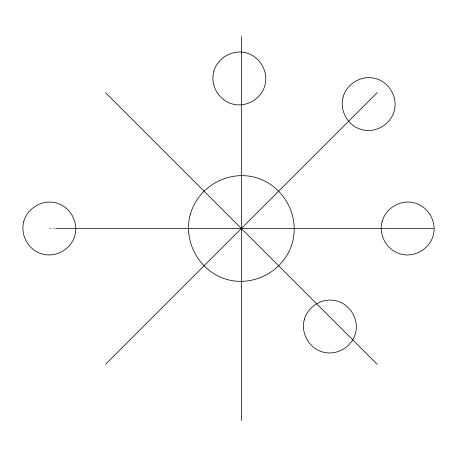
<?xml version="1.0" encoding="UTF-8"?>
<svg xmlns="http://www.w3.org/2000/svg" width="457" height="457" viewBox="0 0 457 457"><rect width="100%" height="100%" fill="white"/><g stroke="black" fill="none" stroke-linecap="round" stroke-linejoin="round"><path stroke-width="0.34" stroke-dasharray="2.29 1.71" d="M49.333 228.5L55.223 228.5"/><path stroke-width="0.69" d="M105.578 364.286L377.151 92.714M55.874 228.5L433.396 228.5M105.578 92.714L377.151 364.286M241.365 36.469L241.365 420.531M23.753 221.645C19.999 235.315 28.762 250.499 42.478 254.081C56.142 257.834 71.326 249.065 74.908 235.355C78.667 221.685 69.898 206.501 56.182 202.919C42.518 199.166 27.334 207.935 23.753 221.645M190.203 214.79C182.869 242.524 199.966 272.144 227.655 279.655C255.389 286.996 285.008 269.893 292.52 242.21C299.861 214.476 282.757 184.857 255.069 177.345C227.335 170.004 197.721 187.107 190.203 214.79M213.773 71.6C210.02 85.265 218.789 100.449 232.499 104.03C246.169 107.783 261.347 99.02 264.934 85.305C268.687 71.64 259.919 56.457 246.209 52.875C232.539 49.122 217.355 57.885 213.773 71.6M304.299 319.672C300.54 333.342 309.309 348.525 323.025 352.107C336.689 355.86 351.873 347.092 355.455 333.382C359.208 319.711 350.445 304.528 336.729 300.946C323.065 297.193 307.881 305.962 304.299 319.672M343.058 97.215C339.305 110.88 348.074 126.063 361.784 129.645C375.454 133.398 390.638 124.635 394.22 110.92C397.973 97.255 389.21 82.071 375.494 78.49C361.824 74.737 346.646 83.5 343.058 97.215M382.092 221.645C378.333 235.315 387.102 250.499 400.818 254.081C414.482 257.834 429.666 249.065 433.247 235.355C437.001 221.685 428.238 206.501 414.522 202.919C400.858 199.166 385.674 207.935 382.092 221.645"/></g></svg>
